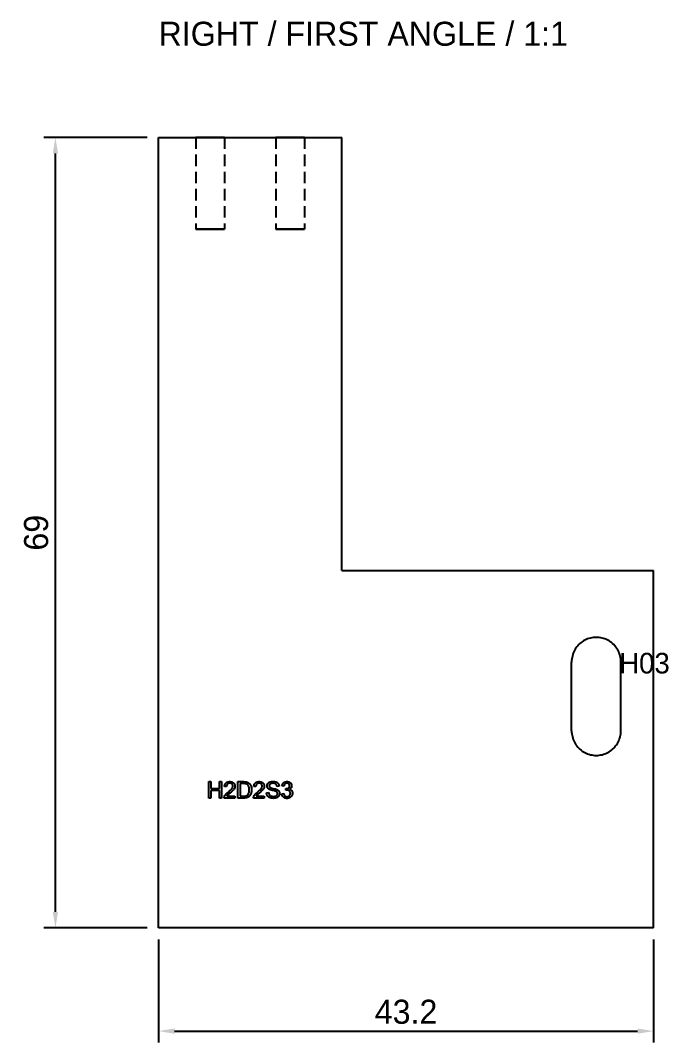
# Model space of a CAD drawing. Header units: millimetres. Extents: x -120 to 215, y -119 to 83.
# Drawn here: x -120.3 to -63.7, y -10 to 79.2 of the extents above; entities that cross this region are included whole.
import ezdxf

# ---------------------------------------------------------------- set-up
doc = ezdxf.new("R2010")
doc.units = ezdxf.units.MM
doc.linetypes.add('DASHED', pattern=[1.5, 1, -0.5])
for name, color, linetype in [('ANNOTATION', 7, 'Continuous'), ('DIMENSION', 3, 'Continuous'), ('HIDDEN', 8, 'DASHED'), ('VISIBLE', 7, 'Continuous')]:
    doc.layers.add(name, color=color, linetype=linetype)
doc.dimstyles.get("Standard").update_dxf_attribs({"dimtxt": 2.5, "dimasz": 2.5, "dimexe": 1.25, "dimexo": 0.625, "dimtad": 1, "dimcen": 2.5, "dimazin": 3, "dimtfac": 1, "dimtmove": 0, "dimatfit": 3})

msp = doc.modelspace()

# ---------------------------------------------------------------- linework, layer by layer
at = {"layer": 'HIDDEN'}
for points in [[(-108.2, 0), (-108.2, 69)], [(-108.2, 69), (-92.2, 69)], [(-102.45, 69), (-102.48134, 69), (-102.57379, 69), (-102.72271, 69), (-102.92064, 69), (-103.15765, 69), (-103.42185, 69), (-103.7, 69), (-103.97815, 69), (-104.24235, 69), (-104.47936, 69), (-104.67729, 69), (-104.82621, 69), (-104.91866, 69), (-104.95, 69)], [(-104.95, 69), (-104.94214, 69), (-104.91866, 69), (-104.87985, 69), (-104.82621, 69), (-104.75841, 69), (-104.67729, 69), (-104.58388, 69), (-104.47936, 69), (-104.36504, 69), (-104.24235, 69), (-104.11285, 69), (-103.97815, 69), (-103.83996, 69), (-103.7, 69)], [(-104.95, 69), (-104.95, 61)], [(-103.7, 69), (-103.56004, 69), (-103.42185, 69), (-103.28715, 69), (-103.15765, 69), (-103.03496, 69), (-102.92064, 69), (-102.81612, 69), (-102.72271, 69), (-102.64159, 69), (-102.57379, 69), (-102.52015, 69), (-102.48134, 69), (-102.45786, 69), (-102.45, 69)], [(-102.45, 69), (-102.45, 61)], [(-95.45, 69), (-95.48134, 69), (-95.57379, 69), (-95.72271, 69), (-95.92064, 69), (-96.15765, 69), (-96.42185, 69), (-96.7, 69), (-96.97815, 69), (-97.24235, 69), (-97.47936, 69), (-97.67729, 69), (-97.82621, 69), (-97.91866, 69), (-97.95, 69)], [(-97.95, 69), (-97.94214, 69), (-97.91866, 69), (-97.87985, 69), (-97.82621, 69), (-97.75841, 69), (-97.67729, 69), (-97.58388, 69), (-97.47936, 69), (-97.36504, 69), (-97.24235, 69), (-97.11285, 69), (-96.97815, 69), (-96.83996, 69), (-96.7, 69)], [(-97.95, 69), (-97.95, 61)], [(-96.7, 69), (-96.56004, 69), (-96.42185, 69), (-96.28715, 69), (-96.15765, 69), (-96.03496, 69), (-95.92064, 69), (-95.81612, 69), (-95.72271, 69), (-95.64159, 69), (-95.57379, 69), (-95.52015, 69), (-95.48134, 69), (-95.45786, 69), (-95.45, 69)], [(-95.45, 69), (-95.45, 61)], [(-92.2, 31.21433), (-92.2, 69)], [(-102.45, 61), (-102.48134, 61), (-102.57379, 61), (-102.72271, 61), (-102.92064, 61), (-103.15765, 61), (-103.42185, 61), (-103.7, 61), (-103.97815, 61), (-104.24235, 61), (-104.47936, 61), (-104.67729, 61), (-104.82621, 61), (-104.91866, 61), (-104.95, 61)], [(-104.95, 61), (-104.94214, 61), (-104.91866, 61), (-104.87985, 61), (-104.82621, 61), (-104.75841, 61), (-104.67729, 61), (-104.58388, 61), (-104.47936, 61), (-104.36504, 61), (-104.24235, 61), (-104.11285, 61), (-103.97815, 61), (-103.83996, 61), (-103.7, 61)], [(-103.7, 61), (-103.56004, 61), (-103.42185, 61), (-103.28715, 61), (-103.15765, 61), (-103.03496, 61), (-102.92064, 61), (-102.81612, 61), (-102.72271, 61), (-102.64159, 61), (-102.57379, 61), (-102.52015, 61), (-102.48134, 61), (-102.45786, 61), (-102.45, 61)], [(-95.45, 61), (-95.48134, 61), (-95.57379, 61), (-95.72271, 61), (-95.92064, 61), (-96.15765, 61), (-96.42185, 61), (-96.7, 61), (-96.97815, 61), (-97.24235, 61), (-97.47936, 61), (-97.67729, 61), (-97.82621, 61), (-97.91866, 61), (-97.95, 61)], [(-97.95, 61), (-97.94214, 61), (-97.91866, 61), (-97.87985, 61), (-97.82621, 61), (-97.75841, 61), (-97.67729, 61), (-97.58388, 61), (-97.47936, 61), (-97.36504, 61), (-97.24235, 61), (-97.11285, 61), (-96.97815, 61), (-96.83996, 61), (-96.7, 61)], [(-96.7, 61), (-96.56004, 61), (-96.42185, 61), (-96.28715, 61), (-96.15765, 61), (-96.03496, 61), (-95.92064, 61), (-95.81612, 61), (-95.72271, 61), (-95.64159, 61), (-95.57379, 61), (-95.52015, 61), (-95.48134, 61), (-95.45786, 61), (-95.45, 61)], [(-92.2, 31.21433), (-65, 31.21433)], [(-65, 0), (-65, 31.21433)], [(-67.85, 23.21433), (-67.85392, 23.34414), (-67.86568, 23.47348), (-67.88522, 23.60188), (-67.91248, 23.72886), (-67.94735, 23.85396), (-67.98972, 23.97673), (-68.03942, 24.09672), (-68.09627, 24.21348), (-68.16007, 24.32661), (-68.23058, 24.43567), (-68.30756, 24.54027), (-68.3907, 24.64004), (-68.47972, 24.73461), (-68.57429, 24.82363), (-68.67405, 24.90677), (-68.77866, 24.98374), (-68.88772, 25.05426), (-69.00085, 25.11806), (-69.11761, 25.17491), (-69.2376, 25.22461), (-69.36037, 25.26698), (-69.48547, 25.30185), (-69.61245, 25.32911), (-69.74085, 25.34865), (-69.87019, 25.36041), (-70, 25.36433), (-70.12981, 25.36041), (-70.25915, 25.34865), (-70.38755, 25.32911), (-70.51453, 25.30185), (-70.63963, 25.26698), (-70.7624, 25.22461), (-70.88239, 25.17491), (-70.99915, 25.11806), (-71.11228, 25.05426), (-71.22134, 24.98374), (-71.32595, 24.90677), (-71.42571, 24.82363), (-71.52028, 24.73461), (-71.6093, 24.64004), (-71.69244, 24.54027), (-71.76942, 24.43567), (-71.83993, 24.32661), (-71.90373, 24.21348), (-71.96058, 24.09672), (-72.01029, 23.97673), (-72.05265, 23.85396), (-72.08753, 23.72886), (-72.11478, 23.60188), (-72.13432, 23.47348), (-72.14608, 23.34414), (-72.15, 23.21433)], [(-72.15, 17.21433), (-72.15, 23.21433)], [(-67.85, 17.21433), (-67.85, 23.21433)], [(-72.15, 17.21433), (-72.14608, 17.08452), (-72.13432, 16.95517), (-72.11478, 16.82678), (-72.08753, 16.6998), (-72.05265, 16.5747), (-72.01029, 16.45193), (-71.96058, 16.33194), (-71.90373, 16.21517), (-71.83993, 16.10205), (-71.76942, 15.99299), (-71.69244, 15.88838), (-71.6093, 15.78862), (-71.52028, 15.69405), (-71.42571, 15.60503), (-71.32595, 15.52188), (-71.22134, 15.44491), (-71.11228, 15.3744), (-70.99915, 15.3106), (-70.88239, 15.25374), (-70.7624, 15.20404), (-70.63963, 15.16168), (-70.51453, 15.1268), (-70.38755, 15.09955), (-70.25915, 15.08), (-70.12981, 15.06825), (-70, 15.06433), (-69.87019, 15.06825), (-69.74085, 15.08), (-69.61245, 15.09955), (-69.48547, 15.1268), (-69.36037, 15.16168), (-69.2376, 15.20404), (-69.11761, 15.25374), (-69.00085, 15.3106), (-68.88772, 15.3744), (-68.77866, 15.44491), (-68.67405, 15.52188), (-68.57429, 15.60503), (-68.47972, 15.69405), (-68.3907, 15.78862), (-68.30756, 15.88838), (-68.23058, 15.99299), (-68.16007, 16.10205), (-68.09627, 16.21517), (-68.03942, 16.33194), (-67.98972, 16.45193), (-67.94735, 16.5747), (-67.91248, 16.6998), (-67.88522, 16.82678), (-67.86568, 16.95517), (-67.85392, 17.08452), (-67.85, 17.21433)], [(-103.81963, 12.771), (-103.63018, 12.771)], [(-103.81963, 11.33936), (-103.81963, 12.771)], [(-103.63018, 12.771), (-103.63018, 12.18311)], [(-102.88604, 12.771), (-102.69658, 12.771)], [(-102.88604, 12.18311), (-102.88604, 12.771)], [(-102.69658, 12.771), (-102.69658, 11.33936)], [(-102.4417, 12.36279), (-102.43546, 12.41183), (-102.42601, 12.45786), (-102.41336, 12.50088), (-102.39751, 12.54089), (-102.37845, 12.5779), (-102.35619, 12.61191), (-102.33072, 12.64291), (-102.30205, 12.6709)], [(-102.30205, 12.6709), (-102.27048, 12.69573), (-102.23632, 12.71725), (-102.19956, 12.73547), (-102.16021, 12.75037), (-102.11826, 12.76196), (-102.07372, 12.77023), (-102.02658, 12.7752), (-101.97686, 12.77686)], [(-102.18389, 12.55518), (-102.20175, 12.53522), (-102.21727, 12.51343), (-102.23044, 12.48981), (-102.24126, 12.46436), (-102.24973, 12.43707), (-102.25585, 12.40796), (-102.25962, 12.37701), (-102.26104, 12.34424)], [(-101.98076, 12.63135), (-102.01171, 12.63016), (-102.04106, 12.62659), (-102.06884, 12.62064), (-102.09502, 12.6123), (-102.11962, 12.60159), (-102.14263, 12.5885), (-102.16405, 12.57303), (-102.18389, 12.55518)], [(-101.78594, 12.55957), (-101.80532, 12.57639), (-101.82613, 12.59097), (-101.84835, 12.60331), (-101.872, 12.6134), (-101.89706, 12.62125), (-101.92354, 12.62686), (-101.95144, 12.63023), (-101.98076, 12.63135)], [(-101.97686, 12.77686), (-101.92668, 12.77507), (-101.8792, 12.76971), (-101.8344, 12.76079), (-101.79229, 12.74829), (-101.75286, 12.73222), (-101.71611, 12.71259), (-101.68206, 12.68938), (-101.65068, 12.6626)], [(-101.71123, 12.3833), (-101.7124, 12.40891), (-101.7159, 12.4335), (-101.72174, 12.45707), (-101.72991, 12.47961), (-101.74041, 12.50114), (-101.75325, 12.52164), (-101.76843, 12.54111), (-101.78594, 12.55957)], [(-101.65068, 12.6626), (-101.62253, 12.63318), (-101.59813, 12.60205), (-101.57749, 12.56921), (-101.5606, 12.53467), (-101.54746, 12.49841), (-101.53807, 12.46045), (-101.53244, 12.42078), (-101.53057, 12.37939)], [(-101.26885, 12.771), (-100.77568, 12.771)], [(-101.26885, 11.33936), (-101.26885, 12.771)], [(-101.07939, 12.60205), (-101.07939, 11.5083)], [(-100.77861, 12.60205), (-101.07939, 12.60205)], [(-100.5335, 12.57275), (-100.57738, 12.58557), (-100.63286, 12.59473), (-100.69994, 12.60022), (-100.77861, 12.60205)], [(-100.77568, 12.771), (-100.69713, 12.76971), (-100.62847, 12.76587), (-100.56969, 12.75946), (-100.5208, 12.75049)], [(-100.3543, 12.41113), (-100.37323, 12.44004), (-100.39315, 12.46646), (-100.41406, 12.49039), (-100.43596, 12.51184), (-100.45886, 12.5308), (-100.48275, 12.54727), (-100.50762, 12.56126), (-100.5335, 12.57275)], [(-100.5208, 12.75049), (-100.46154, 12.73346), (-100.40679, 12.71069), (-100.35656, 12.68219), (-100.31084, 12.64795)], [(-100.31084, 12.64795), (-100.28341, 12.62319), (-100.25777, 12.59677), (-100.23391, 12.56869), (-100.21184, 12.53894), (-100.19155, 12.50753), (-100.17305, 12.47446), (-100.15634, 12.43972), (-100.14141, 12.40332)], [(-99.88506, 12.36279), (-99.87882, 12.41183), (-99.86937, 12.45786), (-99.85672, 12.50088), (-99.84087, 12.54089), (-99.82181, 12.5779), (-99.79955, 12.61191), (-99.77408, 12.64291), (-99.74541, 12.6709)], [(-99.74541, 12.6709), (-99.71384, 12.69573), (-99.67968, 12.71725), (-99.64292, 12.73547), (-99.60356, 12.75037), (-99.56162, 12.76196), (-99.51708, 12.77023), (-99.46994, 12.7752), (-99.42021, 12.77686)], [(-99.62725, 12.55518), (-99.64511, 12.53522), (-99.66063, 12.51343), (-99.6738, 12.48981), (-99.68462, 12.46436), (-99.69309, 12.43707), (-99.69921, 12.40796), (-99.70298, 12.37701), (-99.70439, 12.34424)], [(-99.42412, 12.63135), (-99.45507, 12.63016), (-99.48442, 12.62659), (-99.51219, 12.62064), (-99.53838, 12.6123), (-99.56298, 12.60159), (-99.58599, 12.5885), (-99.60741, 12.57303), (-99.62725, 12.55518)], [(-99.2293, 12.55957), (-99.24868, 12.57639), (-99.26949, 12.59097), (-99.29171, 12.60331), (-99.31536, 12.6134), (-99.34042, 12.62125), (-99.3669, 12.62686), (-99.3948, 12.63023), (-99.42412, 12.63135)], [(-99.42021, 12.77686), (-99.37004, 12.77507), (-99.32256, 12.76971), (-99.27776, 12.76079), (-99.23564, 12.74829), (-99.19622, 12.73222), (-99.15947, 12.71259), (-99.12542, 12.68938), (-99.09404, 12.6626)], [(-99.15459, 12.3833), (-99.15576, 12.40891), (-99.15926, 12.4335), (-99.1651, 12.45707), (-99.17327, 12.47961), (-99.18377, 12.50114), (-99.19661, 12.52164), (-99.21179, 12.54111), (-99.2293, 12.55957)], [(-99.09404, 12.6626), (-99.06589, 12.63318), (-99.04149, 12.60205), (-99.02085, 12.56921), (-99.00396, 12.53467), (-98.99082, 12.49841), (-98.98143, 12.46045), (-98.9758, 12.42078), (-98.97393, 12.37939)], [(-98.72197, 12.40088), (-98.71813, 12.45419), (-98.70659, 12.50574), (-98.68737, 12.55551), (-98.66045, 12.60352)], [(-98.66045, 12.60352), (-98.64418, 12.62637), (-98.62615, 12.6478), (-98.60634, 12.66781), (-98.58477, 12.6864), (-98.56142, 12.70358), (-98.5363, 12.71933), (-98.50942, 12.73367), (-98.48076, 12.74658)], [(-98.46074, 12.56543), (-98.47917, 12.54928), (-98.49514, 12.53232), (-98.50865, 12.51455), (-98.5197, 12.49597), (-98.5283, 12.47659), (-98.53444, 12.45639), (-98.53813, 12.43539), (-98.53936, 12.41357)], [(-98.48076, 12.74658), (-98.42003, 12.76794), (-98.35601, 12.7832), (-98.28868, 12.79236), (-98.21807, 12.79541)], [(-98.21025, 12.62842), (-98.25177, 12.62743), (-98.29036, 12.62448), (-98.32605, 12.61956), (-98.35881, 12.61267), (-98.38867, 12.60381), (-98.41561, 12.59299), (-98.43963, 12.58019), (-98.46074, 12.56543)], [(-98.21807, 12.79541), (-98.14083, 12.79221), (-98.06829, 12.78259), (-98.00045, 12.76657), (-97.9373, 12.74414)], [(-97.96074, 12.55908), (-97.98312, 12.57533), (-98.00801, 12.58942), (-98.03543, 12.60133), (-98.06536, 12.61108), (-98.0978, 12.61867), (-98.13277, 12.62408), (-98.17025, 12.62733), (-98.21025, 12.62842)], [(-97.86162, 12.354), (-97.86637, 12.3869), (-97.87331, 12.41772), (-97.88243, 12.44647), (-97.89373, 12.47314), (-97.90721, 12.49774), (-97.92287, 12.52026), (-97.94072, 12.54071), (-97.96074, 12.55908)], [(-97.9373, 12.74414), (-97.90779, 12.73057), (-97.88002, 12.71548), (-97.85401, 12.69889), (-97.82976, 12.68079), (-97.80726, 12.66117), (-97.78652, 12.64005), (-97.76753, 12.61741), (-97.75029, 12.59326)], [(-97.75029, 12.59326), (-97.73488, 12.56795), (-97.72136, 12.54181), (-97.70974, 12.51485), (-97.7, 12.48706), (-97.69216, 12.45845), (-97.68621, 12.42902), (-97.67998, 12.36768)], [(-97.43096, 12.40576), (-97.42162, 12.44871), (-97.40972, 12.48917), (-97.39525, 12.52714), (-97.37822, 12.56262), (-97.35863, 12.59562), (-97.33647, 12.62613), (-97.31176, 12.65415), (-97.28447, 12.67969)], [(-97.28447, 12.67969), (-97.25504, 12.70246), (-97.22386, 12.7222), (-97.19095, 12.7389), (-97.1563, 12.75256), (-97.11991, 12.76319), (-97.08178, 12.77078), (-97.0419, 12.77534), (-97.00029, 12.77686)], [(-97.16729, 12.56787), (-97.18361, 12.55075), (-97.19841, 12.53162), (-97.21169, 12.51047), (-97.22344, 12.4873), (-97.23366, 12.46213), (-97.24236, 12.43494), (-97.25518, 12.37451)], [(-96.99639, 12.63232), (-97.02149, 12.63132), (-97.04552, 12.6283), (-97.06848, 12.62326), (-97.09038, 12.61621), (-97.11121, 12.60715), (-97.13097, 12.59607), (-97.14966, 12.58298), (-97.16729, 12.56787)], [(-97.00029, 12.77686), (-96.94286, 12.77371), (-96.88774, 12.76428), (-96.83495, 12.74857), (-96.78447, 12.72656)], [(-96.82744, 12.56885), (-96.84439, 12.58373), (-96.86254, 12.59662), (-96.88187, 12.60753), (-96.90239, 12.61646), (-96.92411, 12.6234), (-96.94701, 12.62836), (-96.9711, 12.63133), (-96.99639, 12.63232)], [(-96.76201, 12.40869), (-96.76303, 12.43234), (-96.7661, 12.45496), (-96.77121, 12.47653), (-96.77837, 12.49707), (-96.78757, 12.51657), (-96.79882, 12.53503), (-96.81211, 12.55246), (-96.82744, 12.56885)], [(-96.78447, 12.72656), (-96.73806, 12.69913), (-96.69744, 12.66711), (-96.66262, 12.63052), (-96.63359, 12.58936)], [(-96.63359, 12.58936), (-96.61074, 12.54523), (-96.59441, 12.49976), (-96.58461, 12.45294), (-96.58135, 12.40479)], [(-103.63018, 12.18311), (-102.88604, 12.18311)], [(-103.63018, 12.01416), (-103.63018, 11.33936)], [(-102.88604, 12.01416), (-103.63018, 12.01416)], [(-102.88604, 11.33936), (-102.88604, 12.01416)], [(-102.45439, 11.46143), (-102.43361, 11.50958), (-102.4074, 11.55737), (-102.37575, 11.6048), (-102.33867, 11.65186)], [(-102.26104, 12.34424), (-102.4417, 12.36279)], [(-102.33867, 11.65186), (-102.29445, 11.70056), (-102.24138, 11.75293), (-102.17946, 11.80896), (-102.10869, 11.86865)], [(-102.15654, 11.60352), (-102.19756, 11.55603), (-102.23076, 11.5083)], [(-101.95342, 11.78369), (-102.0833, 11.67224), (-102.127, 11.63254), (-102.15654, 11.60352)], [(-102.10869, 11.86865), (-102.00145, 11.95938), (-101.91313, 12.04016), (-101.84374, 12.11099), (-101.81613, 12.14268), (-101.79326, 12.17188)], [(-101.68242, 12.03564), (-101.72994, 11.98547), (-101.79094, 11.92676), (-101.86544, 11.8595), (-101.95342, 11.78369)], [(-101.79326, 12.17188), (-101.75737, 12.22702), (-101.74327, 12.25402), (-101.73174, 12.28064), (-101.72277, 12.30688), (-101.71636, 12.33273), (-101.71251, 12.35821), (-101.71123, 12.3833)], [(-101.56572, 12.21045), (-101.5862, 12.1684), (-101.61248, 12.12524), (-101.64455, 12.08099), (-101.68242, 12.03564)], [(-101.53057, 12.37939), (-101.53276, 12.33661), (-101.53936, 12.29419), (-101.55034, 12.25214), (-101.56572, 12.21045)], [(-100.55156, 11.53467), (-100.51332, 11.54919), (-100.47917, 11.56641), (-100.44912, 11.5863), (-100.42314, 11.60889)], [(-100.42314, 11.60889), (-100.39131, 11.64548), (-100.36321, 11.68787), (-100.33882, 11.73605), (-100.31816, 11.79004)], [(-100.28057, 12.06592), (-100.28172, 12.12045), (-100.28517, 12.17172), (-100.29093, 12.21975), (-100.299, 12.26453), (-100.30937, 12.30605), (-100.32204, 12.34433), (-100.33702, 12.37936), (-100.3543, 12.41113)], [(-100.31816, 11.79004), (-100.30172, 11.84995), (-100.28997, 11.91589), (-100.28292, 11.98788), (-100.28057, 12.06592)], [(-100.12334, 11.77393), (-100.14373, 11.71365), (-100.1668, 11.65881), (-100.19255, 11.60941), (-100.221, 11.56543)], [(-100.14141, 12.40332), (-100.12825, 12.36543), (-100.11684, 12.3262), (-100.09929, 12.24377), (-100.08876, 12.15604), (-100.08525, 12.06299)], [(-100.08525, 12.06299), (-100.08763, 11.98376), (-100.09478, 11.90918), (-100.10668, 11.83923), (-100.12334, 11.77393)], [(-99.89775, 11.46143), (-99.87697, 11.50958), (-99.85076, 11.55737), (-99.81911, 11.6048), (-99.78203, 11.65186)], [(-99.70439, 12.34424), (-99.88506, 12.36279)], [(-99.78203, 11.65186), (-99.73781, 11.70056), (-99.68474, 11.75293), (-99.62282, 11.80896), (-99.55205, 11.86865)], [(-99.5999, 11.60352), (-99.64092, 11.55603), (-99.67412, 11.5083)], [(-99.39678, 11.78369), (-99.52666, 11.67224), (-99.57036, 11.63254), (-99.5999, 11.60352)], [(-99.55205, 11.86865), (-99.44481, 11.95938), (-99.35649, 12.04016), (-99.2871, 12.11099), (-99.25949, 12.14268), (-99.23662, 12.17188)], [(-99.12578, 12.03564), (-99.1733, 11.98547), (-99.2343, 11.92676), (-99.3088, 11.8595), (-99.39678, 11.78369)], [(-99.23662, 12.17188), (-99.20073, 12.22702), (-99.18663, 12.25402), (-99.1751, 12.28064), (-99.16613, 12.30688), (-99.15972, 12.33273), (-99.15587, 12.35821), (-99.15459, 12.3833)], [(-99.00908, 12.21045), (-99.02956, 12.1684), (-99.05584, 12.12524), (-99.08791, 12.08099), (-99.12578, 12.03564)], [(-98.97393, 12.37939), (-98.97612, 12.33661), (-98.98271, 12.29419), (-98.9937, 12.25214), (-99.00908, 12.21045)], [(-98.77666, 11.79932), (-98.59795, 11.81494)], [(-98.69805, 11.54199), (-98.71562, 11.5709), (-98.73098, 11.60074), (-98.74412, 11.63151), (-98.75505, 11.66321), (-98.76377, 11.69584), (-98.77028, 11.7294), (-98.77458, 11.76389), (-98.77666, 11.79932)], [(-98.67168, 12.22266), (-98.69368, 12.26364), (-98.7094, 12.30701), (-98.71883, 12.35275), (-98.72197, 12.40088)], [(-98.51885, 12.08936), (-98.56685, 12.11783), (-98.60833, 12.14954), (-98.64327, 12.18448), (-98.67168, 12.22266)], [(-98.59795, 11.81494), (-98.5895, 11.76364), (-98.57683, 11.71716), (-98.55995, 11.67551), (-98.53887, 11.63867)], [(-98.53936, 12.41357), (-98.53588, 12.37671), (-98.52544, 12.34326), (-98.50804, 12.31323), (-98.48369, 12.28662)], [(-98.53887, 11.63867), (-98.51247, 11.6059), (-98.47966, 11.57642), (-98.44045, 11.55023), (-98.39482, 11.52734)], [(-98.24248, 12), (-98.33373, 12.02335), (-98.41021, 12.04602), (-98.47191, 12.06802), (-98.51885, 12.08936)], [(-98.48369, 12.28662), (-98.46727, 12.27413), (-98.44533, 12.26157), (-98.41789, 12.24892), (-98.38494, 12.23621), (-98.30251, 12.21054), (-98.19805, 12.18457)], [(-97.9876, 11.93018), (-98.02513, 11.94296), (-98.08013, 11.95886), (-98.24248, 12)], [(-98.19805, 12.18457), (-98.09163, 12.15927), (-98.00334, 12.13562), (-97.93318, 12.11362), (-97.88115, 12.09326)], [(-97.85869, 11.8457), (-97.8814, 11.86984), (-97.91045, 11.89197), (-97.94585, 11.91208), (-97.9876, 11.93018)], [(-97.98369, 11.51709), (-97.94484, 11.5347), (-97.9113, 11.5553), (-97.88308, 11.57889), (-97.86016, 11.60547)], [(-97.88115, 12.09326), (-97.82274, 12.06253), (-97.77251, 12.02795), (-97.75046, 12.00922), (-97.73046, 11.98953), (-97.7125, 11.96888), (-97.69658, 11.94727)], [(-97.67998, 12.36768), (-97.86162, 12.354)], [(-97.86016, 11.60547), (-97.84243, 11.63419), (-97.82976, 11.66418), (-97.82216, 11.69547), (-97.81963, 11.72803)], [(-97.81963, 11.72803), (-97.82207, 11.76065), (-97.82939, 11.79114), (-97.8416, 11.81949), (-97.85869, 11.8457)], [(-97.63701, 11.74365), (-97.63803, 11.71529), (-97.6411, 11.68735), (-97.64621, 11.65981), (-97.65337, 11.63269), (-97.66257, 11.60598), (-97.67382, 11.57968), (-97.70244, 11.52832)], [(-97.69658, 11.94727), (-97.68262, 11.92475), (-97.67052, 11.9014), (-97.66028, 11.8772), (-97.6519, 11.85217), (-97.64073, 11.79959), (-97.63701, 11.74365)], [(-97.44854, 11.71729), (-97.27275, 11.74072)], [(-97.30645, 11.42627), (-97.3359, 11.45538), (-97.36202, 11.48657), (-97.38479, 11.51984), (-97.40422, 11.55518), (-97.42031, 11.59259), (-97.43306, 11.63208), (-97.44247, 11.67365), (-97.44854, 11.71729)], [(-97.25518, 12.37451), (-97.43096, 12.40576)], [(-97.27275, 11.74072), (-97.25496, 11.67123), (-97.24408, 11.6404), (-97.23186, 11.61218), (-97.21832, 11.58657), (-97.20345, 11.56357), (-97.18725, 11.54317), (-97.16973, 11.52539)], [(-97.10186, 12.01709), (-97.08232, 12.17139)], [(-96.97783, 12.03662), (-97.00426, 12.0354), (-97.03374, 12.03174), (-97.10186, 12.01709)], [(-97.08232, 12.17139), (-97.054, 12.16943)], [(-97.054, 12.16943), (-96.99926, 12.1731), (-96.94731, 12.18408), (-96.89818, 12.20239), (-96.85186, 12.22803)], [(-96.77666, 11.95801), (-96.79711, 11.97643), (-96.8189, 11.9924), (-96.84203, 12.00591), (-96.8665, 12.01697), (-96.89232, 12.02557), (-96.91948, 12.03171), (-96.94799, 12.03539), (-96.97783, 12.03662)], [(-96.85186, 12.22803), (-96.8308, 12.24367), (-96.81255, 12.26129), (-96.79711, 12.2809), (-96.78447, 12.30249), (-96.77465, 12.32607), (-96.76763, 12.35162), (-96.76342, 12.37917), (-96.76201, 12.40869)], [(-96.78301, 11.54541), (-96.76298, 11.56754), (-96.74562, 11.59094), (-96.73094, 11.61563), (-96.71892, 11.6416), (-96.70957, 11.66885), (-96.7029, 11.69739), (-96.69889, 11.7272), (-96.69756, 11.7583)], [(-96.63115, 12.23584), (-96.65905, 12.19971), (-96.69292, 12.16748), (-96.73278, 12.13916), (-96.77861, 12.11475)], [(-96.77861, 12.11475), (-96.74776, 12.10644), (-96.71868, 12.09616), (-96.69136, 12.08392), (-96.66582, 12.0697), (-96.64205, 12.05352), (-96.62004, 12.03537), (-96.59981, 12.01525), (-96.58135, 11.99316)], [(-96.69756, 11.7583), (-96.69879, 11.78791), (-96.7025, 11.81619), (-96.70868, 11.84315), (-96.71733, 11.86877), (-96.72846, 11.89307), (-96.74205, 11.91605), (-96.75812, 11.93769), (-96.77666, 11.95801)], [(-96.51104, 11.76221), (-96.51317, 11.71622), (-96.51958, 11.67203), (-96.53026, 11.62962), (-96.54521, 11.58899), (-96.56444, 11.55015), (-96.58794, 11.51309), (-96.61571, 11.47782), (-96.64775, 11.44434)], [(-96.58135, 12.40479), (-96.58446, 12.35944), (-96.5938, 12.31616), (-96.60936, 12.27496), (-96.63115, 12.23584)], [(-96.58135, 11.99316), (-96.56487, 11.96937), (-96.55059, 11.94412), (-96.5385, 11.91743), (-96.52861, 11.88928), (-96.52092, 11.85969), (-96.51543, 11.82864), (-96.51213, 11.79615), (-96.51104, 11.76221)], [(-103.63018, 11.33936), (-103.81963, 11.33936)], [(-102.69658, 11.33936), (-102.88604, 11.33936)], [(-102.4749, 11.33936), (-102.47435, 11.37079), (-102.47075, 11.40161), (-102.4641, 11.43182), (-102.45439, 11.46143)], [(-101.52861, 11.33936), (-102.4749, 11.33936)], [(-102.23076, 11.5083), (-101.52861, 11.5083)], [(-101.52861, 11.5083), (-101.52861, 11.33936)], [(-100.75225, 11.33936), (-101.26885, 11.33936)], [(-101.07939, 11.5083), (-100.77373, 11.5083)], [(-100.77373, 11.5083), (-100.70674, 11.50995), (-100.64739, 11.51489), (-100.59566, 11.52313), (-100.55156, 11.53467)], [(-100.52227, 11.36377), (-100.57418, 11.35309), (-100.62981, 11.34546), (-100.68917, 11.34088), (-100.75225, 11.33936)], [(-100.35137, 11.43555), (-100.3886, 11.4133), (-100.42949, 11.39392), (-100.47405, 11.37741), (-100.52227, 11.36377)], [(-100.221, 11.56543), (-100.25148, 11.52637), (-100.28337, 11.4917), (-100.31667, 11.46143), (-100.35137, 11.43555)], [(-99.91826, 11.33936), (-99.91771, 11.37079), (-99.91411, 11.40161), (-99.90746, 11.43182), (-99.89775, 11.46143)], [(-98.97197, 11.33936), (-99.91826, 11.33936)], [(-99.67412, 11.5083), (-98.97197, 11.5083)], [(-98.97197, 11.5083), (-98.97197, 11.33936)], [(-98.49199, 11.37158), (-98.52394, 11.38663), (-98.55413, 11.40347), (-98.58254, 11.4221), (-98.60918, 11.4425), (-98.63405, 11.4647), (-98.65715, 11.48868), (-98.67849, 11.51444), (-98.69805, 11.54199)], [(-98.16631, 11.31494), (-98.25954, 11.31848), (-98.3032, 11.32291), (-98.3449, 11.3291), (-98.38462, 11.33707), (-98.42238, 11.3468), (-98.45817, 11.35831), (-98.49199, 11.37158)], [(-98.39482, 11.52734), (-98.34447, 11.50876), (-98.29106, 11.49548), (-98.23461, 11.48752), (-98.1751, 11.48486)], [(-98.1751, 11.48486), (-98.12249, 11.48688), (-98.07305, 11.49292), (-98.02678, 11.50299), (-97.98369, 11.51709)], [(-97.89043, 11.37109), (-97.95363, 11.34653), (-98.02068, 11.32898), (-98.09157, 11.31845), (-98.16631, 11.31494)], [(-97.70244, 11.52832), (-97.71969, 11.50375), (-97.73873, 11.48059), (-97.75955, 11.45883), (-97.78215, 11.43848), (-97.80654, 11.41953), (-97.83272, 11.40198), (-97.86068, 11.38583), (-97.89043, 11.37109)], [(-96.99346, 11.31396), (-97.03958, 11.31572), (-97.0837, 11.32098), (-97.12582, 11.32976), (-97.16594, 11.34204), (-97.20407, 11.35783), (-97.24019, 11.37714), (-97.27432, 11.39995), (-97.30645, 11.42627)], [(-97.16973, 11.52539), (-97.15104, 11.50994), (-97.13137, 11.49655), (-97.1107, 11.48522), (-97.08904, 11.47595), (-97.06639, 11.46874), (-97.04274, 11.46359), (-97.01811, 11.4605), (-96.99248, 11.45947)], [(-96.64775, 11.44434), (-96.68306, 11.41378), (-96.72063, 11.3873), (-96.76046, 11.36489), (-96.80254, 11.34656), (-96.84688, 11.3323), (-96.89348, 11.32211), (-96.94234, 11.316), (-96.99346, 11.31396)], [(-96.99248, 11.45947), (-96.96208, 11.46082), (-96.93288, 11.46484), (-96.90489, 11.47156), (-96.8781, 11.48096), (-96.85252, 11.49304), (-96.82814, 11.50781), (-96.80497, 11.52527), (-96.78301, 11.54541)], [(-65, 0), (-108.2, 0)]]:
    msp.add_lwpolyline(points, dxfattribs=at)
at = {"layer": 'VISIBLE'}
for points in [[(-108.2, 0), (-108.2, 69)], [(-108.2, 69), (-92.2, 69)], [(-92.2, 31.21433), (-92.2, 69)], [(-92.2, 31.21433), (-65, 31.21433)], [(-65, 0), (-65, 31.21433)], [(-67.85, 23.21433), (-67.85392, 23.34414), (-67.86568, 23.47348), (-67.88522, 23.60188), (-67.91248, 23.72886), (-67.94735, 23.85396), (-67.98972, 23.97673), (-68.03942, 24.09672), (-68.09627, 24.21348), (-68.16007, 24.32661), (-68.23058, 24.43567), (-68.30756, 24.54027), (-68.3907, 24.64004), (-68.47972, 24.73461), (-68.57429, 24.82363), (-68.67405, 24.90677), (-68.77866, 24.98374), (-68.88772, 25.05426), (-69.00085, 25.11806), (-69.11761, 25.17491), (-69.2376, 25.22461), (-69.36037, 25.26698), (-69.48547, 25.30185), (-69.61245, 25.32911), (-69.74085, 25.34865), (-69.87019, 25.36041), (-70, 25.36433), (-70.12981, 25.36041), (-70.25915, 25.34865), (-70.38755, 25.32911), (-70.51453, 25.30185), (-70.63963, 25.26698), (-70.7624, 25.22461), (-70.88239, 25.17491), (-70.99915, 25.11806), (-71.11228, 25.05426), (-71.22134, 24.98374), (-71.32595, 24.90677), (-71.42571, 24.82363), (-71.52028, 24.73461), (-71.6093, 24.64004), (-71.69244, 24.54027), (-71.76942, 24.43567), (-71.83993, 24.32661), (-71.90373, 24.21348), (-71.96058, 24.09672), (-72.01029, 23.97673), (-72.05265, 23.85396), (-72.08753, 23.72886), (-72.11478, 23.60188), (-72.13432, 23.47348), (-72.14608, 23.34414), (-72.15, 23.21433)], [(-72.15, 17.21433), (-72.15, 23.21433)], [(-67.85, 17.21433), (-67.85, 23.21433)], [(-72.15, 17.21433), (-72.14608, 17.08452), (-72.13432, 16.95517), (-72.11478, 16.82678), (-72.08753, 16.6998), (-72.05265, 16.5747), (-72.01029, 16.45193), (-71.96058, 16.33194), (-71.90373, 16.21517), (-71.83993, 16.10205), (-71.76942, 15.99299), (-71.69244, 15.88838), (-71.6093, 15.78862), (-71.52028, 15.69405), (-71.42571, 15.60503), (-71.32595, 15.52188), (-71.22134, 15.44491), (-71.11228, 15.3744), (-70.99915, 15.3106), (-70.88239, 15.25374), (-70.7624, 15.20404), (-70.63963, 15.16168), (-70.51453, 15.1268), (-70.38755, 15.09955), (-70.25915, 15.08), (-70.12981, 15.06825), (-70, 15.06433), (-69.87019, 15.06825), (-69.74085, 15.08), (-69.61245, 15.09955), (-69.48547, 15.1268), (-69.36037, 15.16168), (-69.2376, 15.20404), (-69.11761, 15.25374), (-69.00085, 15.3106), (-68.88772, 15.3744), (-68.77866, 15.44491), (-68.67405, 15.52188), (-68.57429, 15.60503), (-68.47972, 15.69405), (-68.3907, 15.78862), (-68.30756, 15.88838), (-68.23058, 15.99299), (-68.16007, 16.10205), (-68.09627, 16.21517), (-68.03942, 16.33194), (-67.98972, 16.45193), (-67.94735, 16.5747), (-67.91248, 16.6998), (-67.88522, 16.82678), (-67.86568, 16.95517), (-67.85392, 17.08452), (-67.85, 17.21433)], [(-103.81963, 11.33936), (-103.81963, 12.771)], [(-103.81963, 12.771), (-103.63018, 12.771)], [(-103.63018, 12.771), (-103.63018, 12.18311)], [(-102.88604, 12.18311), (-102.88604, 12.771)], [(-102.88604, 12.771), (-102.69658, 12.771)], [(-102.69658, 12.771), (-102.69658, 11.33936)], [(-102.4417, 12.36279), (-102.43546, 12.41183), (-102.42601, 12.45786), (-102.41336, 12.50088), (-102.39751, 12.54089), (-102.37845, 12.5779), (-102.35619, 12.61191), (-102.33072, 12.64291), (-102.30205, 12.6709)], [(-102.30205, 12.6709), (-102.27048, 12.69573), (-102.23632, 12.71725), (-102.19956, 12.73547), (-102.16021, 12.75037), (-102.11826, 12.76196), (-102.07372, 12.77023), (-102.02658, 12.7752), (-101.97686, 12.77686)], [(-102.18389, 12.55518), (-102.20175, 12.53522), (-102.21727, 12.51343), (-102.23044, 12.48981), (-102.24126, 12.46436), (-102.24973, 12.43707), (-102.25585, 12.40796), (-102.25962, 12.37701), (-102.26104, 12.34424)], [(-101.98076, 12.63135), (-102.01171, 12.63016), (-102.04106, 12.62659), (-102.06884, 12.62064), (-102.09502, 12.6123), (-102.11962, 12.60159), (-102.14263, 12.5885), (-102.16405, 12.57303), (-102.18389, 12.55518)], [(-101.78594, 12.55957), (-101.80532, 12.57639), (-101.82613, 12.59097), (-101.84835, 12.60331), (-101.872, 12.6134), (-101.89706, 12.62125), (-101.92354, 12.62686), (-101.95144, 12.63023), (-101.98076, 12.63135)], [(-101.97686, 12.77686), (-101.92668, 12.77507), (-101.8792, 12.76971), (-101.8344, 12.76079), (-101.79229, 12.74829), (-101.75286, 12.73222), (-101.71611, 12.71259), (-101.68206, 12.68938), (-101.65068, 12.6626)], [(-101.71123, 12.3833), (-101.7124, 12.40891), (-101.7159, 12.4335), (-101.72174, 12.45707), (-101.72991, 12.47961), (-101.74041, 12.50114), (-101.75325, 12.52164), (-101.76843, 12.54111), (-101.78594, 12.55957)], [(-101.65068, 12.6626), (-101.62253, 12.63318), (-101.59813, 12.60205), (-101.57749, 12.56921), (-101.5606, 12.53467), (-101.54746, 12.49841), (-101.53807, 12.46045), (-101.53244, 12.42078), (-101.53057, 12.37939)], [(-101.26885, 11.33936), (-101.26885, 12.771)], [(-101.26885, 12.771), (-100.77568, 12.771)], [(-101.07939, 12.60205), (-101.07939, 11.5083)], [(-100.77861, 12.60205), (-101.07939, 12.60205)], [(-100.5335, 12.57275), (-100.57738, 12.58557), (-100.63286, 12.59473), (-100.69994, 12.60022), (-100.77861, 12.60205)], [(-100.77568, 12.771), (-100.69713, 12.76971), (-100.62847, 12.76587), (-100.56969, 12.75946), (-100.5208, 12.75049)], [(-100.3543, 12.41113), (-100.37323, 12.44004), (-100.39315, 12.46646), (-100.41406, 12.49039), (-100.43596, 12.51184), (-100.45886, 12.5308), (-100.48275, 12.54727), (-100.50762, 12.56126), (-100.5335, 12.57275)], [(-100.5208, 12.75049), (-100.46154, 12.73346), (-100.40679, 12.71069), (-100.35656, 12.68219), (-100.31084, 12.64795)], [(-100.31084, 12.64795), (-100.28341, 12.62319), (-100.25777, 12.59677), (-100.23391, 12.56869), (-100.21184, 12.53894), (-100.19155, 12.50753), (-100.17305, 12.47446), (-100.15634, 12.43972), (-100.14141, 12.40332)], [(-99.88506, 12.36279), (-99.87882, 12.41183), (-99.86937, 12.45786), (-99.85672, 12.50088), (-99.84087, 12.54089), (-99.82181, 12.5779), (-99.79955, 12.61191), (-99.77408, 12.64291), (-99.74541, 12.6709)], [(-99.74541, 12.6709), (-99.71384, 12.69573), (-99.67968, 12.71725), (-99.64292, 12.73547), (-99.60356, 12.75037), (-99.56162, 12.76196), (-99.51708, 12.77023), (-99.46994, 12.7752), (-99.42021, 12.77686)], [(-99.62725, 12.55518), (-99.64511, 12.53522), (-99.66063, 12.51343), (-99.6738, 12.48981), (-99.68462, 12.46436), (-99.69309, 12.43707), (-99.69921, 12.40796), (-99.70298, 12.37701), (-99.70439, 12.34424)], [(-99.42412, 12.63135), (-99.45507, 12.63016), (-99.48442, 12.62659), (-99.51219, 12.62064), (-99.53838, 12.6123), (-99.56298, 12.60159), (-99.58599, 12.5885), (-99.60741, 12.57303), (-99.62725, 12.55518)], [(-99.2293, 12.55957), (-99.24868, 12.57639), (-99.26949, 12.59097), (-99.29171, 12.60331), (-99.31536, 12.6134), (-99.34042, 12.62125), (-99.3669, 12.62686), (-99.3948, 12.63023), (-99.42412, 12.63135)], [(-99.42021, 12.77686), (-99.37004, 12.77507), (-99.32256, 12.76971), (-99.27776, 12.76079), (-99.23564, 12.74829), (-99.19622, 12.73222), (-99.15947, 12.71259), (-99.12542, 12.68938), (-99.09404, 12.6626)], [(-99.15459, 12.3833), (-99.15576, 12.40891), (-99.15926, 12.4335), (-99.1651, 12.45707), (-99.17327, 12.47961), (-99.18377, 12.50114), (-99.19661, 12.52164), (-99.21179, 12.54111), (-99.2293, 12.55957)], [(-99.09404, 12.6626), (-99.06589, 12.63318), (-99.04149, 12.60205), (-99.02085, 12.56921), (-99.00396, 12.53467), (-98.99082, 12.49841), (-98.98143, 12.46045), (-98.9758, 12.42078), (-98.97393, 12.37939)], [(-98.72197, 12.40088), (-98.71813, 12.45419), (-98.70659, 12.50574), (-98.68737, 12.55551), (-98.66045, 12.60352)], [(-98.66045, 12.60352), (-98.64418, 12.62637), (-98.62615, 12.6478), (-98.60634, 12.66781), (-98.58477, 12.6864), (-98.56142, 12.70358), (-98.5363, 12.71933), (-98.50942, 12.73367), (-98.48076, 12.74658)], [(-98.46074, 12.56543), (-98.47917, 12.54928), (-98.49514, 12.53232), (-98.50865, 12.51455), (-98.5197, 12.49597), (-98.5283, 12.47659), (-98.53444, 12.45639), (-98.53813, 12.43539), (-98.53936, 12.41357)], [(-98.48076, 12.74658), (-98.42003, 12.76794), (-98.35601, 12.7832), (-98.28868, 12.79236), (-98.21807, 12.79541)], [(-98.21025, 12.62842), (-98.25177, 12.62743), (-98.29036, 12.62448), (-98.32605, 12.61956), (-98.35881, 12.61267), (-98.38867, 12.60381), (-98.41561, 12.59299), (-98.43963, 12.58019), (-98.46074, 12.56543)], [(-98.21807, 12.79541), (-98.14083, 12.79221), (-98.06829, 12.78259), (-98.00045, 12.76657), (-97.9373, 12.74414)], [(-97.96074, 12.55908), (-97.98312, 12.57533), (-98.00801, 12.58942), (-98.03543, 12.60133), (-98.06536, 12.61108), (-98.0978, 12.61867), (-98.13277, 12.62408), (-98.17025, 12.62733), (-98.21025, 12.62842)], [(-97.86162, 12.354), (-97.86637, 12.3869), (-97.87331, 12.41772), (-97.88243, 12.44647), (-97.89373, 12.47314), (-97.90721, 12.49774), (-97.92287, 12.52026), (-97.94072, 12.54071), (-97.96074, 12.55908)], [(-97.9373, 12.74414), (-97.90779, 12.73057), (-97.88002, 12.71548), (-97.85401, 12.69889), (-97.82976, 12.68079), (-97.80726, 12.66117), (-97.78652, 12.64005), (-97.76753, 12.61741), (-97.75029, 12.59326)], [(-97.75029, 12.59326), (-97.73488, 12.56795), (-97.72136, 12.54181), (-97.70974, 12.51485), (-97.7, 12.48706), (-97.69216, 12.45845), (-97.68621, 12.42902), (-97.67998, 12.36768)], [(-97.43096, 12.40576), (-97.42162, 12.44871), (-97.40972, 12.48917), (-97.39525, 12.52714), (-97.37822, 12.56262), (-97.35863, 12.59562), (-97.33647, 12.62613), (-97.31176, 12.65415), (-97.28447, 12.67969)], [(-97.28447, 12.67969), (-97.25504, 12.70246), (-97.22386, 12.7222), (-97.19095, 12.7389), (-97.1563, 12.75256), (-97.11991, 12.76319), (-97.08178, 12.77078), (-97.0419, 12.77534), (-97.00029, 12.77686)], [(-97.16729, 12.56787), (-97.18361, 12.55075), (-97.19841, 12.53162), (-97.21169, 12.51047), (-97.22344, 12.4873), (-97.23366, 12.46213), (-97.24236, 12.43494), (-97.25518, 12.37451)], [(-96.99639, 12.63232), (-97.02149, 12.63132), (-97.04552, 12.6283), (-97.06848, 12.62326), (-97.09038, 12.61621), (-97.11121, 12.60715), (-97.13097, 12.59607), (-97.14966, 12.58298), (-97.16729, 12.56787)], [(-97.00029, 12.77686), (-96.94286, 12.77371), (-96.88774, 12.76428), (-96.83495, 12.74857), (-96.78447, 12.72656)], [(-96.82744, 12.56885), (-96.84439, 12.58373), (-96.86254, 12.59662), (-96.88187, 12.60753), (-96.90239, 12.61646), (-96.92411, 12.6234), (-96.94701, 12.62836), (-96.9711, 12.63133), (-96.99639, 12.63232)], [(-96.76201, 12.40869), (-96.76303, 12.43234), (-96.7661, 12.45496), (-96.77121, 12.47653), (-96.77837, 12.49707), (-96.78757, 12.51657), (-96.79882, 12.53503), (-96.81211, 12.55246), (-96.82744, 12.56885)], [(-96.78447, 12.72656), (-96.73806, 12.69913), (-96.69744, 12.66711), (-96.66262, 12.63052), (-96.63359, 12.58936)], [(-96.63359, 12.58936), (-96.61074, 12.54523), (-96.59441, 12.49976), (-96.58461, 12.45294), (-96.58135, 12.40479)], [(-103.63018, 12.18311), (-102.88604, 12.18311)], [(-103.63018, 12.01416), (-103.63018, 11.33936)], [(-102.88604, 12.01416), (-103.63018, 12.01416)], [(-102.88604, 11.33936), (-102.88604, 12.01416)], [(-102.45439, 11.46143), (-102.43361, 11.50958), (-102.4074, 11.55737), (-102.37575, 11.6048), (-102.33867, 11.65186)], [(-102.26104, 12.34424), (-102.4417, 12.36279)], [(-102.33867, 11.65186), (-102.29445, 11.70056), (-102.24138, 11.75293), (-102.17946, 11.80896), (-102.10869, 11.86865)], [(-102.15654, 11.60352), (-102.19756, 11.55603), (-102.23076, 11.5083)], [(-101.95342, 11.78369), (-102.0833, 11.67224), (-102.127, 11.63254), (-102.15654, 11.60352)], [(-102.10869, 11.86865), (-102.00145, 11.95938), (-101.91313, 12.04016), (-101.84374, 12.11099), (-101.81613, 12.14268), (-101.79326, 12.17188)], [(-101.68242, 12.03564), (-101.72994, 11.98547), (-101.79094, 11.92676), (-101.86544, 11.8595), (-101.95342, 11.78369)], [(-101.79326, 12.17188), (-101.75737, 12.22702), (-101.74327, 12.25402), (-101.73174, 12.28064), (-101.72277, 12.30688), (-101.71636, 12.33273), (-101.71251, 12.35821), (-101.71123, 12.3833)], [(-101.56572, 12.21045), (-101.5862, 12.1684), (-101.61248, 12.12524), (-101.64455, 12.08099), (-101.68242, 12.03564)], [(-101.53057, 12.37939), (-101.53276, 12.33661), (-101.53936, 12.29419), (-101.55034, 12.25214), (-101.56572, 12.21045)], [(-100.55156, 11.53467), (-100.51332, 11.54919), (-100.47917, 11.56641), (-100.44912, 11.5863), (-100.42314, 11.60889)], [(-100.42314, 11.60889), (-100.39131, 11.64548), (-100.36321, 11.68787), (-100.33882, 11.73605), (-100.31816, 11.79004)], [(-100.28057, 12.06592), (-100.28172, 12.12045), (-100.28517, 12.17172), (-100.29093, 12.21975), (-100.299, 12.26453), (-100.30937, 12.30605), (-100.32204, 12.34433), (-100.33702, 12.37936), (-100.3543, 12.41113)], [(-100.31816, 11.79004), (-100.30172, 11.84995), (-100.28997, 11.91589), (-100.28292, 11.98788), (-100.28057, 12.06592)], [(-100.12334, 11.77393), (-100.14373, 11.71365), (-100.1668, 11.65881), (-100.19255, 11.60941), (-100.221, 11.56543)], [(-100.14141, 12.40332), (-100.12825, 12.36543), (-100.11684, 12.3262), (-100.09929, 12.24377), (-100.08876, 12.15604), (-100.08525, 12.06299)], [(-100.08525, 12.06299), (-100.08763, 11.98376), (-100.09478, 11.90918), (-100.10668, 11.83923), (-100.12334, 11.77393)], [(-99.89775, 11.46143), (-99.87697, 11.50958), (-99.85076, 11.55737), (-99.81911, 11.6048), (-99.78203, 11.65186)], [(-99.70439, 12.34424), (-99.88506, 12.36279)], [(-99.78203, 11.65186), (-99.73781, 11.70056), (-99.68474, 11.75293), (-99.62282, 11.80896), (-99.55205, 11.86865)], [(-99.5999, 11.60352), (-99.64092, 11.55603), (-99.67412, 11.5083)], [(-99.39678, 11.78369), (-99.52666, 11.67224), (-99.57036, 11.63254), (-99.5999, 11.60352)], [(-99.55205, 11.86865), (-99.44481, 11.95938), (-99.35649, 12.04016), (-99.2871, 12.11099), (-99.25949, 12.14268), (-99.23662, 12.17188)], [(-99.12578, 12.03564), (-99.1733, 11.98547), (-99.2343, 11.92676), (-99.3088, 11.8595), (-99.39678, 11.78369)], [(-99.23662, 12.17188), (-99.20073, 12.22702), (-99.18663, 12.25402), (-99.1751, 12.28064), (-99.16613, 12.30688), (-99.15972, 12.33273), (-99.15587, 12.35821), (-99.15459, 12.3833)], [(-99.00908, 12.21045), (-99.02956, 12.1684), (-99.05584, 12.12524), (-99.08791, 12.08099), (-99.12578, 12.03564)], [(-98.97393, 12.37939), (-98.97612, 12.33661), (-98.98271, 12.29419), (-98.9937, 12.25214), (-99.00908, 12.21045)], [(-98.77666, 11.79932), (-98.59795, 11.81494)], [(-98.69805, 11.54199), (-98.71562, 11.5709), (-98.73098, 11.60074), (-98.74412, 11.63151), (-98.75505, 11.66321), (-98.76377, 11.69584), (-98.77028, 11.7294), (-98.77458, 11.76389), (-98.77666, 11.79932)], [(-98.67168, 12.22266), (-98.69368, 12.26364), (-98.7094, 12.30701), (-98.71883, 12.35275), (-98.72197, 12.40088)], [(-98.51885, 12.08936), (-98.56685, 12.11783), (-98.60833, 12.14954), (-98.64327, 12.18448), (-98.67168, 12.22266)], [(-98.59795, 11.81494), (-98.5895, 11.76364), (-98.57683, 11.71716), (-98.55995, 11.67551), (-98.53887, 11.63867)], [(-98.53936, 12.41357), (-98.53588, 12.37671), (-98.52544, 12.34326), (-98.50804, 12.31323), (-98.48369, 12.28662)], [(-98.53887, 11.63867), (-98.51247, 11.6059), (-98.47966, 11.57642), (-98.44045, 11.55023), (-98.39482, 11.52734)], [(-98.24248, 12), (-98.33373, 12.02335), (-98.41021, 12.04602), (-98.47191, 12.06802), (-98.51885, 12.08936)], [(-98.48369, 12.28662), (-98.46727, 12.27413), (-98.44533, 12.26157), (-98.41789, 12.24892), (-98.38494, 12.23621), (-98.30251, 12.21054), (-98.19805, 12.18457)], [(-97.9876, 11.93018), (-98.02513, 11.94296), (-98.08013, 11.95886), (-98.24248, 12)], [(-98.19805, 12.18457), (-98.09163, 12.15927), (-98.00334, 12.13562), (-97.93318, 12.11362), (-97.88115, 12.09326)], [(-97.85869, 11.8457), (-97.8814, 11.86984), (-97.91045, 11.89197), (-97.94585, 11.91208), (-97.9876, 11.93018)], [(-97.98369, 11.51709), (-97.94484, 11.5347), (-97.9113, 11.5553), (-97.88308, 11.57889), (-97.86016, 11.60547)], [(-97.88115, 12.09326), (-97.82274, 12.06253), (-97.77251, 12.02795), (-97.75046, 12.00922), (-97.73046, 11.98953), (-97.7125, 11.96888), (-97.69658, 11.94727)], [(-97.67998, 12.36768), (-97.86162, 12.354)], [(-97.86016, 11.60547), (-97.84243, 11.63419), (-97.82976, 11.66418), (-97.82216, 11.69547), (-97.81963, 11.72803)], [(-97.81963, 11.72803), (-97.82207, 11.76065), (-97.82939, 11.79114), (-97.8416, 11.81949), (-97.85869, 11.8457)], [(-97.63701, 11.74365), (-97.63803, 11.71529), (-97.6411, 11.68735), (-97.64621, 11.65981), (-97.65337, 11.63269), (-97.66257, 11.60598), (-97.67382, 11.57968), (-97.70244, 11.52832)], [(-97.69658, 11.94727), (-97.68262, 11.92475), (-97.67052, 11.9014), (-97.66028, 11.8772), (-97.6519, 11.85217), (-97.64073, 11.79959), (-97.63701, 11.74365)], [(-97.44854, 11.71729), (-97.27275, 11.74072)], [(-97.30645, 11.42627), (-97.3359, 11.45538), (-97.36202, 11.48657), (-97.38479, 11.51984), (-97.40422, 11.55518), (-97.42031, 11.59259), (-97.43306, 11.63208), (-97.44247, 11.67365), (-97.44854, 11.71729)], [(-97.25518, 12.37451), (-97.43096, 12.40576)], [(-97.27275, 11.74072), (-97.25496, 11.67123), (-97.24408, 11.6404), (-97.23186, 11.61218), (-97.21832, 11.58657), (-97.20345, 11.56357), (-97.18725, 11.54317), (-97.16973, 11.52539)], [(-97.10186, 12.01709), (-97.08232, 12.17139)], [(-96.97783, 12.03662), (-97.00426, 12.0354), (-97.03374, 12.03174), (-97.10186, 12.01709)], [(-97.08232, 12.17139), (-97.054, 12.16943)], [(-97.054, 12.16943), (-96.99926, 12.1731), (-96.94731, 12.18408), (-96.89818, 12.20239), (-96.85186, 12.22803)], [(-96.77666, 11.95801), (-96.79711, 11.97643), (-96.8189, 11.9924), (-96.84203, 12.00591), (-96.8665, 12.01697), (-96.89232, 12.02557), (-96.91948, 12.03171), (-96.94799, 12.03539), (-96.97783, 12.03662)], [(-96.85186, 12.22803), (-96.8308, 12.24367), (-96.81255, 12.26129), (-96.79711, 12.2809), (-96.78447, 12.30249), (-96.77465, 12.32607), (-96.76763, 12.35162), (-96.76342, 12.37917), (-96.76201, 12.40869)], [(-96.78301, 11.54541), (-96.76298, 11.56754), (-96.74562, 11.59094), (-96.73094, 11.61563), (-96.71892, 11.6416), (-96.70957, 11.66885), (-96.7029, 11.69739), (-96.69889, 11.7272), (-96.69756, 11.7583)], [(-96.63115, 12.23584), (-96.65905, 12.19971), (-96.69292, 12.16748), (-96.73278, 12.13916), (-96.77861, 12.11475)], [(-96.77861, 12.11475), (-96.74776, 12.10644), (-96.71868, 12.09616), (-96.69136, 12.08392), (-96.66582, 12.0697), (-96.64205, 12.05352), (-96.62004, 12.03537), (-96.59981, 12.01525), (-96.58135, 11.99316)], [(-96.69756, 11.7583), (-96.69879, 11.78791), (-96.7025, 11.81619), (-96.70868, 11.84315), (-96.71733, 11.86877), (-96.72846, 11.89307), (-96.74205, 11.91605), (-96.75812, 11.93769), (-96.77666, 11.95801)], [(-96.51104, 11.76221), (-96.51317, 11.71622), (-96.51958, 11.67203), (-96.53026, 11.62962), (-96.54521, 11.58899), (-96.56444, 11.55015), (-96.58794, 11.51309), (-96.61571, 11.47782), (-96.64775, 11.44434)], [(-96.58135, 12.40479), (-96.58446, 12.35944), (-96.5938, 12.31616), (-96.60936, 12.27496), (-96.63115, 12.23584)], [(-96.58135, 11.99316), (-96.56487, 11.96937), (-96.55059, 11.94412), (-96.5385, 11.91743), (-96.52861, 11.88928), (-96.52092, 11.85969), (-96.51543, 11.82864), (-96.51213, 11.79615), (-96.51104, 11.76221)], [(-103.63018, 11.33936), (-103.81963, 11.33936)], [(-102.69658, 11.33936), (-102.88604, 11.33936)], [(-102.4749, 11.33936), (-102.47435, 11.37079), (-102.47075, 11.40161), (-102.4641, 11.43182), (-102.45439, 11.46143)], [(-101.52861, 11.33936), (-102.4749, 11.33936)], [(-102.23076, 11.5083), (-101.52861, 11.5083)], [(-101.52861, 11.5083), (-101.52861, 11.33936)], [(-100.75225, 11.33936), (-101.26885, 11.33936)], [(-101.07939, 11.5083), (-100.77373, 11.5083)], [(-100.77373, 11.5083), (-100.70674, 11.50995), (-100.64739, 11.51489), (-100.59566, 11.52313), (-100.55156, 11.53467)], [(-100.52227, 11.36377), (-100.57418, 11.35309), (-100.62981, 11.34546), (-100.68917, 11.34088), (-100.75225, 11.33936)], [(-100.35137, 11.43555), (-100.3886, 11.4133), (-100.42949, 11.39392), (-100.47405, 11.37741), (-100.52227, 11.36377)], [(-100.221, 11.56543), (-100.25148, 11.52637), (-100.28337, 11.4917), (-100.31667, 11.46143), (-100.35137, 11.43555)], [(-99.91826, 11.33936), (-99.91771, 11.37079), (-99.91411, 11.40161), (-99.90746, 11.43182), (-99.89775, 11.46143)], [(-98.97197, 11.33936), (-99.91826, 11.33936)], [(-99.67412, 11.5083), (-98.97197, 11.5083)], [(-98.97197, 11.5083), (-98.97197, 11.33936)], [(-98.49199, 11.37158), (-98.52394, 11.38663), (-98.55413, 11.40347), (-98.58254, 11.4221), (-98.60918, 11.4425), (-98.63405, 11.4647), (-98.65715, 11.48868), (-98.67849, 11.51444), (-98.69805, 11.54199)], [(-98.16631, 11.31494), (-98.25954, 11.31848), (-98.3032, 11.32291), (-98.3449, 11.3291), (-98.38462, 11.33707), (-98.42238, 11.3468), (-98.45817, 11.35831), (-98.49199, 11.37158)], [(-98.39482, 11.52734), (-98.34447, 11.50876), (-98.29106, 11.49548), (-98.23461, 11.48752), (-98.1751, 11.48486)], [(-98.1751, 11.48486), (-98.12249, 11.48688), (-98.07305, 11.49292), (-98.02678, 11.50299), (-97.98369, 11.51709)], [(-97.89043, 11.37109), (-97.95363, 11.34653), (-98.02068, 11.32898), (-98.09157, 11.31845), (-98.16631, 11.31494)], [(-97.70244, 11.52832), (-97.71969, 11.50375), (-97.73873, 11.48059), (-97.75955, 11.45883), (-97.78215, 11.43848), (-97.80654, 11.41953), (-97.83272, 11.40198), (-97.86068, 11.38583), (-97.89043, 11.37109)], [(-96.99346, 11.31396), (-97.03958, 11.31572), (-97.0837, 11.32098), (-97.12582, 11.32976), (-97.16594, 11.34204), (-97.20407, 11.35783), (-97.24019, 11.37714), (-97.27432, 11.39995), (-97.30645, 11.42627)], [(-97.16973, 11.52539), (-97.15104, 11.50994), (-97.13137, 11.49655), (-97.1107, 11.48522), (-97.08904, 11.47595), (-97.06639, 11.46874), (-97.04274, 11.46359), (-97.01811, 11.4605), (-96.99248, 11.45947)], [(-96.64775, 11.44434), (-96.68306, 11.41378), (-96.72063, 11.3873), (-96.76046, 11.36489), (-96.80254, 11.34656), (-96.84688, 11.3323), (-96.89348, 11.32211), (-96.94234, 11.316), (-96.99346, 11.31396)], [(-96.99248, 11.45947), (-96.96208, 11.46082), (-96.93288, 11.46484), (-96.90489, 11.47156), (-96.8781, 11.48096), (-96.85252, 11.49304), (-96.82814, 11.50781), (-96.80497, 11.52527), (-96.78301, 11.54541)], [(-65, 0), (-108.2, 0)]]:
    msp.add_lwpolyline(points, dxfattribs=at)

# ---------------------------------------------------------------- texts
at = {"layer": 'ANNOTATION'}
for s, height, p in [('RIGHT / FIRST ANGLE / 1:1', 2.1, (-108.2, 77)), ('H03', 1.8, (-68, 22.21433))]:
    msp.add_text(s, height=height, dxfattribs=at).set_placement(p)

# ---------------------------------------------------------------- dimensions: what is measured, and where the dimension line sits
at = {"layer": 'DIMENSION'}
msp.add_linear_dim(base=(-117.2, 0), p1=(-108.2, 0), p2=(-108.2, 69), angle=90, dimstyle='Standard', override={"dimtxt": 2.1, "dimasz": 1.4, "dimexe": 1, "dimexo": 1, "dimtad": 1, "dimdec": 4, "dimdsep": 46, "dimclrd": 3, "dimclre": 3, "dimclrt": 7}, dxfattribs=at).render()
msp.add_linear_dim(base=(-108.2, -9), p1=(-108.2, 0), p2=(-65, 0), dimstyle='Standard', override={"dimtxt": 2.1, "dimasz": 1.4, "dimexe": 1, "dimexo": 1, "dimtad": 1, "dimdec": 4, "dimdsep": 46, "dimclrd": 3, "dimclre": 3, "dimclrt": 7}, dxfattribs=at).render()

doc.saveas('drawing.dxf')
